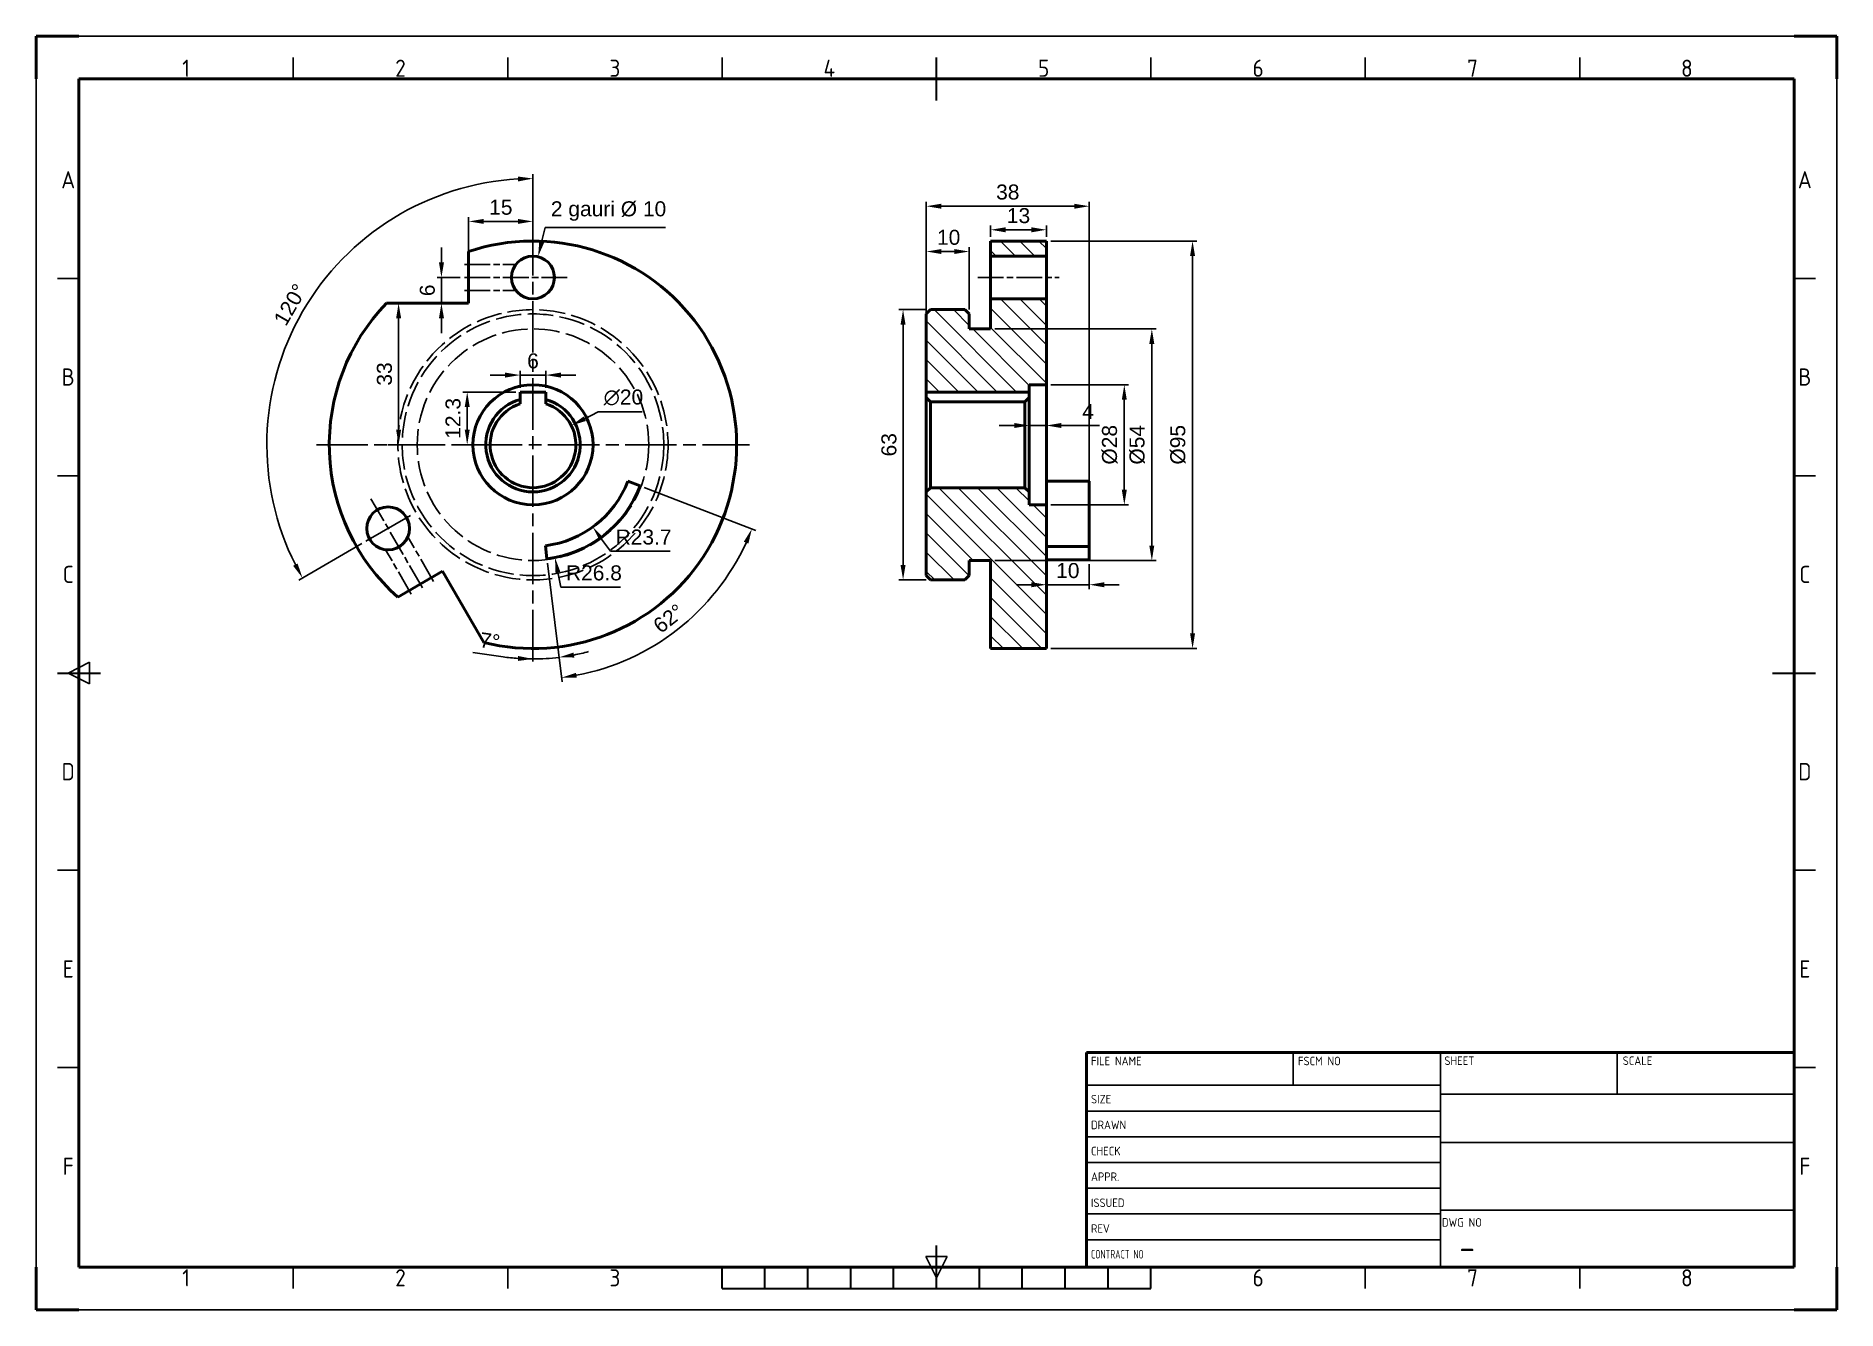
# Model space of a CAD drawing. Header units: millimetres. Extents: x 0 to 2775, y 0 to 1821.
# Drawn here: x 2354.7 to 2774.7, y 0 to 297 of the extents above; entities outside this region: 5.
import ezdxf
from ezdxf.enums import TextEntityAlignment as Align

# ---------------------------------------------------------------- set-up
doc = ezdxf.new("R2010")
doc.units = ezdxf.units.MM
for name, pattern in [('AM_ISO02W050', [7.5, 6, -1.5]), ('AM_ISO08W050', [18, 12, -1.5, 3, -1.5]), ('AM_ISO08W050x2', [9, 6, -0.75, 1.5, -0.75])]:
    doc.linetypes.add(name, pattern=pattern)
for name, color, linetype, lineweight in [('AM_0', 7, 'Continuous', 50), ('AM_3', 6, 'AM_ISO02W050', 25), ('AM_5', 3, 'Continuous', 25), ('AM_7', 4, 'AM_ISO08W050', 25), ('AM_8', 1, 'Continuous', 25), ('AM_BOR', 7, 'Continuous', 50)]:
    doc.layers.add(name, color=color, linetype=linetype, lineweight=lineweight)
doc.styles.add('ACISOTS', font='isocp.shx')
doc.styles.get("Standard").update_dxf_attribs({"font": 'arial.ttf'})
doc.dimstyles.new('AM_ISO$0', dxfattribs={"dimtxt": 3.5, "dimasz": 3.5, "dimexe": 1, "dimexo": 1, "dimgap": 1.5, "dimtad": 1, "dimdsep": 46, "dimtxsty": 'Standard', "dimcen": 0, "dimclrd": 256, "dimclre": 256, "dimclrt": 2, "dimadec": 0, "dimazin": 2, "dimtp": 0.1, "dimtm": 0.1, "dimtfac": 0.71, "dimtdec": 3, "dimtmove": 0, "dimatfit": 3, "dimfxl": 1, "dimlwd": -1, "dimlwe": -1, "dimarcsym": 1})
doc.dimstyles.new('AM_ISO$2', dxfattribs={"dimtxt": 3.5, "dimasz": 3.5, "dimexe": 1, "dimexo": 1, "dimgap": 1.5, "dimtad": 1, "dimdsep": 46, "dimtxsty": 'Standard', "dimcen": 0, "dimclrd": 256, "dimclre": 256, "dimclrt": 2, "dimadec": 0, "dimazin": 2, "dimtp": 0.1, "dimtm": 0.1, "dimtfac": 0.71, "dimtdec": 3, "dimtmove": 0, "dimatfit": 3, "dimfxl": 1, "dimlwd": -1, "dimlwe": -1, "dimarcsym": 1})
doc.dimstyles.new('AM_ISO$3', dxfattribs={"dimtxt": 3.5, "dimasz": 3.5, "dimexe": 1, "dimexo": 1, "dimgap": 1.5, "dimtad": 1, "dimtoh": 1, "dimdsep": 46, "dimtxsty": 'Standard', "dimcen": 0, "dimclrd": 256, "dimclre": 256, "dimclrt": 2, "dimadec": 0, "dimazin": 2, "dimtp": 0.1, "dimtm": 0.1, "dimtfac": 0.71, "dimtdec": 3, "dimtofl": 0, "dimtmove": 0, "dimatfit": 0, "dimfxl": 1, "dimlwd": -1, "dimlwe": -1, "dimarcsym": 1})
doc.dimstyles.new('AM_ISO$4', dxfattribs={"dimtxt": 3.5, "dimasz": 3.5, "dimexe": 1, "dimexo": 1, "dimgap": 1.5, "dimtad": 1, "dimtoh": 1, "dimdsep": 46, "dimtxsty": 'Standard', "dimcen": 0, "dimclrd": 256, "dimclre": 256, "dimclrt": 2, "dimadec": 0, "dimazin": 2, "dimtp": 0.1, "dimtm": 0.1, "dimtfac": 0.71, "dimtdec": 3, "dimtofl": 0, "dimtmove": 0, "dimatfit": 0, "dimfxl": 1, "dimlwd": -1, "dimlwe": -1, "dimarcsym": 1})

# ---------------------------------------------------------------- blocks, each defined once
blk = doc.blocks.new('ISO_A3')
for p, q in [((410, 287), (10, 287)), ((10, 287), (10, 10)), ((410, 10), (410, 287)), ((10, 10), (410, 10))]:
    blk.add_line(p, q)
at = {"layer": 'AM_BOR'}
for p, q in [((10, 297), (0, 297)), ((0, 297), (0, 287)), ((420, 297), (410, 297)), ((420, 287), (420, 297)), ((0, 0), (0, 10)), ((420, 0), (420, 10)), ((0, 0), (10, 0)), ((420, 0), (410, 0))]:
    blk.add_line(p, q, dxfattribs=at)
at = {"layer": 'AM_BOR', "color": 1, "lineweight": 25}
for p, q in [((0, 297), (420, 297)), ((0, 0), (0, 297)), ((420, 297), (420, 0)), ((60, 287), (60, 292)), ((110, 287), (110, 292)), ((160, 287), (160, 292)), ((260, 287), (260, 292)), ((310, 287), (310, 292)), ((360, 287), (360, 292)), ((10, 240.5), (5, 240.5)), ((415, 240.5), (410, 240.5)), ((10, 194.5), (5, 194.5)), ((415, 194.5), (410, 194.5)), ((7.5, 148.5), (12.5, 151)), ((12.5, 146), (7.5, 148.5)), ((12.5, 151), (12.5, 146)), ((10, 102.5), (5, 102.5)), ((415, 102.5), (410, 102.5)), ((10, 56.5), (5, 56.5)), ((415, 56.5), (410, 56.5)), ((60, 5), (60, 10)), ((110, 5), (110, 10)), ((210, 7.5), (207.5, 12.5)), ((207.5, 12.5), (212.5, 12.5)), ((212.5, 12.5), (210, 7.5)), ((310, 5), (310, 10)), ((360, 5), (360, 10)), ((420, 0), (0, 0))]:
    blk.add_line(p, q, dxfattribs=at)
at = {"layer": 'AM_BOR', "color": 2, "lineweight": 35}
for p, q in [((210, 282), (210, 292)), ((5, 148.5), (15, 148.5)), ((405, 148.5), (415, 148.5)), ((210, 5), (210, 15)), ((160, 5), (160, 10)), ((170, 5), (170, 10)), ((180, 5), (180, 10)), ((190, 5), (190, 10)), ((200, 5), (200, 10)), ((220, 5), (220, 10)), ((230, 5), (230, 10)), ((240, 5), (240, 10)), ((250, 5), (250, 10)), ((260, 5), (260, 10)), ((160, 5), (260, 5))]:
    blk.add_line(p, q, dxfattribs=at)
at = {"layer": 'AM_BOR', "color": 1, "lineweight": 25, "style": 'ACISOTS'}
for s, p in [('1', (35, 289.5)), ('2', (85, 289.5)), ('3', (135, 289.5)), ('4', (185, 289.5)), ('5', (235, 289.5)), ('6', (285, 289.5)), ('7', (335, 289.5)), ('8', (385, 289.5)), ('A', (7.5, 263.5)), ('A', (412.5, 263.5)), ('B', (7.5, 217.5)), ('B', (412.5, 217.5)), ('C', (7.5, 171.5)), ('C', (412.5, 171.5)), ('D', (7.5, 125.5)), ('D', (412.5, 125.5)), ('E', (7.5, 79.5)), ('E', (412.5, 79.5)), ('F', (7.5, 33.5)), ('F', (412.5, 33.5)), ('1', (35, 7.5)), ('2', (85, 7.5)), ('3', (135, 7.5)), ('6', (285, 7.5)), ('7', (335, 7.5)), ('8', (385, 7.5))]:
    blk.add_text(s, height=4, dxfattribs=at).set_placement(p, align=Align.MIDDLE)
blk = doc.blocks.new('ISO_TITLEA')
for p, q in [((0, 50), (-165, 50)), ((-165, 0), (-165, 50)), ((0, 0), (0, 50)), ((0, 0), (-165, 0))]:
    blk.add_line(p, q)
at = {"layer": 'AM_BOR', "color": 1, "lineweight": 25}
for p, q in [((-116.86, 50), (-116.86, 42.38)), ((-82.5, 0), (-82.5, 50)), ((-41.25, 40.35), (-41.25, 50)), ((-165, 42.38), (-82.5, 42.38)), ((0, 40.35), (-82.5, 40.35)), ((-165, 36.38), (-82.5, 36.38)), ((-165, 30.38), (-82.5, 30.38)), ((-82.5, 29.01), (0, 29.01)), ((-165, 24.38), (-82.5, 24.38)), ((-165, 18.38), (-82.5, 18.38)), ((-82.5, 13.29), (0, 13.29)), ((-165, 12.38), (-82.5, 12.38)), ((-165, 6.38), (-82.5, 6.38))]:
    blk.add_line(p, q, dxfattribs=at)
at = {"layer": 'AM_BOR', "color": 1, "lineweight": 25, "style": 'ACISOTS'}
for s, p in [('FILE NAME', (-163.97, 47.04)), ('FSCM NO', (-115.7, 47.04)), ('SHEET', (-81.55, 47.11)), ('SCALE', (-39.97, 47.11)), ('SIZE', (-163.97, 38.14)), ('DRAWN', (-163.97, 32.14)), ('CHECK', (-163.97, 26.05)), ('APPR.', (-163.97, 20.08)), ('ISSUED', (-163.97, 13.99)), ('REV', (-163.97, 7.99)), ('DWG NO', (-82.12, 9.41))]:
    blk.add_text(s, height=2, dxfattribs=at).set_placement(p)
at = {"layer": 'AM_BOR', "color": 1, "lineweight": 25, "style": 'ACISOTS', "width": 0.683519}
blk.add_text('CONTRACT NO', height=2, dxfattribs=at).set_placement((-163.97, 1.99))
at = {"layer": 'AM_BOR', "color": 140, "lineweight": 30, "style": 'ACISOTS'}
for tag, p, height in [('GEN-TITLE-DWG{13.6}', (-161.69, 43.04), 3), ('GEN-TITLE-FSCM{8.6}', (-113.32, 43.04), 3), ('GEN-TITLE-SHEET{11.8}', (-79.67, 43.11), 3), ('GEN-TITLE-SCA{12.7}', (-38.05, 43.13), 3), ('GEN-TITLE-SIZ{22.6}', (-152.3, 38.23), 3), ('GEN-TITLE-DAT{7.1}', (-152.3, 32.23), 3), ('GEN-TITLE-NAME{14.9}', (-129.04, 32.23), 3), ('GEN-TITLE-DACT{21}', (-78.21, 33.14), 3.5), ('GEN-TITLE-CHKD{7.1}', (-152.3, 26.14), 3), ('GEN-TITLE-CHKM{14.9}', (-129.04, 26.14), 3), ('GEN-TITLE-DES1{12.3}', (-78.24, 20.94), 6), ('GEN-TITLE-APPD{7.1}', (-152.3, 20.17), 3), ('GEN-TITLE-APPM{14.9}', (-129.04, 20.17), 3), ('GEN-TITLE-ISSD{7.1}', (-152.3, 14.08), 3), ('GEN-TITLE-ISSM{14.9}', (-129.04, 14.08), 3), ('GEN-TITLE-DES2{24.5}', (-78.21, 15.44), 3), ('GEN-TITLE-REV{22.6}', (-152.3, 8.08), 3), ('GEN-TITLE-CTRN{19.4}', (-152.3, 2.08), 3.5)]:
    blk.add_attdef(tag, p, '', height=height, dxfattribs=at)
at = {"layer": 'AM_BOR', "style": 'ACISOTS'}
blk.add_attdef('GEN-TITLE-NR{12.3}', (-78.08, 1.63), '', height=6, dxfattribs=at)
blk = doc.blocks.new('*D19')
at = {"layer": 'AM_5', "linetype": 'ByBlock', "transparency": 16777216}
for p, q in [((2591.3, 249.21), (2625.39, 249.21)), ((2624.39, 245.71), (2624.39, 157.71)), ((2591.3, 154.21), (2625.39, 154.21))]:
    blk.add_line(p, q, dxfattribs=at)
at = {"layer": 'AM_5', "transparency": 16777216}
for points in [[(2623.81, 245.71), (2624.97, 245.71), (2624.39, 249.21)], [(2623.81, 157.71), (2624.97, 157.71), (2624.39, 154.21)]]:
    blk.add_solid(points, dxfattribs=at)
at = {"layer": 'Defpoints', "color": 0, "transparency": 16777216}
for p in [(2590.3, 249.21), (2590.3, 154.21), (2624.39, 154.21)]:
    blk.add_point(p, dxfattribs=at)
at = {"layer": 'AM_5', "color": 2, "transparency": 16777216, "insert": (2621, 201.71), "char_height": 3.5, "attachment_point": 5, "rotation": 90}
blk.add_mtext('%%C95', dxfattribs=at)
blk = doc.blocks.new('*D20')
at = {"layer": 'AM_5', "linetype": 'ByBlock', "transparency": 16777216}
for p, q in [((2578.3, 228.71), (2615.89, 228.71)), ((2614.89, 225.21), (2614.89, 178.21)), ((2578.3, 174.71), (2615.89, 174.71))]:
    blk.add_line(p, q, dxfattribs=at)
at = {"layer": 'AM_5', "transparency": 16777216}
for points in [[(2614.3, 225.21), (2615.47, 225.21), (2614.89, 228.71)], [(2614.3, 178.21), (2615.47, 178.21), (2614.89, 174.71)]]:
    blk.add_solid(points, dxfattribs=at)
at = {"layer": 'Defpoints', "color": 0, "transparency": 16777216}
for p in [(2577.3, 228.71), (2577.3, 174.71), (2614.89, 174.71)]:
    blk.add_point(p, dxfattribs=at)
at = {"layer": 'AM_5', "color": 2, "transparency": 16777216, "insert": (2611.5, 201.71), "char_height": 3.5, "attachment_point": 5, "rotation": 90}
blk.add_mtext('%%C54', dxfattribs=at)
blk = doc.blocks.new('*D21')
at = {"layer": 'AM_5', "linetype": 'ByBlock', "transparency": 16777216}
for p, q in [((2591.3, 215.71), (2609.47, 215.71)), ((2608.47, 212.21), (2608.47, 191.21)), ((2591.3, 187.71), (2609.47, 187.71))]:
    blk.add_line(p, q, dxfattribs=at)
at = {"layer": 'AM_5', "transparency": 16777216}
for points in [[(2607.89, 212.21), (2609.05, 212.21), (2608.47, 215.71)], [(2607.89, 191.21), (2609.05, 191.21), (2608.47, 187.71)]]:
    blk.add_solid(points, dxfattribs=at)
at = {"layer": 'Defpoints', "color": 0, "transparency": 16777216}
for p in [(2590.3, 215.71), (2590.3, 187.71), (2608.47, 187.71)]:
    blk.add_point(p, dxfattribs=at)
at = {"layer": 'AM_5', "color": 2, "transparency": 16777216, "insert": (2605.08, 201.71), "char_height": 3.5, "attachment_point": 5, "rotation": 90}
blk.add_mtext('%%C28', dxfattribs=at)
blk = doc.blocks.new('*D22')
at = {"layer": 'AM_5', "linetype": 'ByBlock', "transparency": 16777216}
for p, q in [((2590.3, 173.91), (2590.3, 168.08)), ((2600.3, 173.91), (2600.3, 168.08)), ((2586.8, 169.08), (2583.3, 169.08)), ((2590.3, 169.08), (2600.3, 169.08)), ((2603.8, 169.08), (2607.3, 169.08))]:
    blk.add_line(p, q, dxfattribs=at)
at = {"layer": 'AM_5', "transparency": 16777216}
for points in [[(2586.8, 169.66), (2586.8, 168.49), (2590.3, 169.08)], [(2603.8, 169.66), (2603.8, 168.49), (2600.3, 169.08)]]:
    blk.add_solid(points, dxfattribs=at)
at = {"layer": 'Defpoints', "color": 0, "transparency": 16777216}
for p in [(2590.3, 174.91), (2600.3, 174.91), (2600.3, 169.08)]:
    blk.add_point(p, dxfattribs=at)
at = {"layer": 'AM_5', "color": 2, "transparency": 16777216, "insert": (2595.3, 172.36), "char_height": 3.5, "attachment_point": 5}
blk.add_mtext('10', dxfattribs=at)
blk = doc.blocks.new('*D23')
at = {"layer": 'AM_5', "linetype": 'ByBlock', "transparency": 16777216}
for p, q in [((2562.3, 187.46), (2562.3, 258.32)), ((2565.8, 257.32), (2596.8, 257.32)), ((2600.3, 187.46), (2600.3, 258.32))]:
    blk.add_line(p, q, dxfattribs=at)
at = {"layer": 'AM_5', "transparency": 16777216}
for points in [[(2565.8, 257.9), (2565.8, 256.74), (2562.3, 257.32)], [(2596.8, 257.9), (2596.8, 256.74), (2600.3, 257.32)]]:
    blk.add_solid(points, dxfattribs=at)
at = {"layer": 'Defpoints', "color": 0, "transparency": 16777216}
for p in [(2600.3, 257.32), (2562.3, 186.46), (2600.3, 186.46)]:
    blk.add_point(p, dxfattribs=at)
at = {"layer": 'AM_5', "color": 2, "transparency": 16777216, "insert": (2581.3, 260.61), "char_height": 3.5, "attachment_point": 5}
blk.add_mtext('38', dxfattribs=at)
blk = doc.blocks.new('*D24')
at = {"layer": 'AM_5', "linetype": 'ByBlock', "transparency": 16777216}
for p, q in [((2577.3, 250.21), (2577.3, 252.83)), ((2590.3, 250.21), (2590.3, 252.83)), ((2580.8, 251.83), (2586.8, 251.83))]:
    blk.add_line(p, q, dxfattribs=at)
at = {"layer": 'AM_5', "transparency": 16777216}
for points in [[(2580.8, 252.41), (2580.8, 251.24), (2577.3, 251.83)], [(2586.8, 252.41), (2586.8, 251.24), (2590.3, 251.83)]]:
    blk.add_solid(points, dxfattribs=at)
at = {"layer": 'Defpoints', "color": 0, "transparency": 16777216}
for p in [(2577.3, 249.21), (2590.3, 251.83), (2590.3, 249.21)]:
    blk.add_point(p, dxfattribs=at)
at = {"layer": 'AM_5', "color": 2, "transparency": 16777216, "insert": (2583.8, 255.11), "char_height": 3.5, "attachment_point": 5}
blk.add_mtext('13', dxfattribs=at)
blk = doc.blocks.new('*D25')
at = {"layer": 'AM_5', "linetype": 'ByBlock', "transparency": 16777216}
for p, q in [((2562.3, 233.21), (2562.3, 247.76)), ((2568.8, 246.76), (2565.8, 246.76)), ((2572.3, 233.21), (2572.3, 247.76))]:
    blk.add_line(p, q, dxfattribs=at)
at = {"layer": 'AM_5', "transparency": 16777216}
for points in [[(2565.8, 247.34), (2565.8, 246.18), (2562.3, 246.76)], [(2568.8, 247.34), (2568.8, 246.18), (2572.3, 246.76)]]:
    blk.add_solid(points, dxfattribs=at)
at = {"layer": 'Defpoints', "color": 0, "transparency": 16777216}
for p in [(2562.3, 246.76), (2562.3, 232.21), (2572.3, 232.21)]:
    blk.add_point(p, dxfattribs=at)
at = {"layer": 'AM_5', "color": 2, "transparency": 16777216, "insert": (2567.51, 250.05), "char_height": 3.5, "attachment_point": 5}
blk.add_mtext('10', dxfattribs=at)
blk = doc.blocks.new('*D26')
at = {"layer": 'AM_5', "linetype": 'ByBlock', "transparency": 16777216}
for p, q in [((2582.8, 206.2), (2579.3, 206.2)), ((2586.3, 205.27), (2586.3, 207.2)), ((2586.3, 206.2), (2590.3, 206.2)), ((2590.3, 205.27), (2590.3, 207.2)), ((2593.8, 206.2), (2602.72, 206.2))]:
    blk.add_line(p, q, dxfattribs=at)
at = {"layer": 'AM_5', "transparency": 16777216}
for points in [[(2582.8, 206.79), (2582.8, 205.62), (2586.3, 206.2)], [(2593.8, 206.79), (2593.8, 205.62), (2590.3, 206.2)]]:
    blk.add_solid(points, dxfattribs=at)
at = {"layer": 'Defpoints', "color": 0, "transparency": 16777216}
for p in [(2590.3, 206.2), (2586.3, 204.27), (2590.3, 204.27)]:
    blk.add_point(p, dxfattribs=at)
at = {"layer": 'AM_5', "color": 2, "transparency": 16777216, "insert": (2600.01, 209.45), "char_height": 3.5, "attachment_point": 5}
blk.add_mtext('4', dxfattribs=at)
blk = doc.blocks.new('*D27')
at = {"layer": 'AM_5', "linetype": 'ByBlock', "transparency": 16777216}
for p, q in [((2562.3, 233.21), (2555.88, 233.21)), ((2556.88, 229.71), (2556.88, 173.71)), ((2562.3, 170.21), (2555.88, 170.21))]:
    blk.add_line(p, q, dxfattribs=at)
at = {"layer": 'AM_5', "transparency": 16777216}
for points in [[(2556.29, 229.71), (2557.46, 229.71), (2556.88, 233.21)], [(2556.29, 173.71), (2557.46, 173.71), (2556.88, 170.21)]]:
    blk.add_solid(points, dxfattribs=at)
at = {"layer": 'Defpoints', "color": 0, "transparency": 16777216}
for p in [(2563.3, 233.21), (2556.88, 170.21), (2563.3, 170.21)]:
    blk.add_point(p, dxfattribs=at)
at = {"layer": 'AM_5', "color": 2, "transparency": 16777216, "insert": (2553.59, 201.71), "char_height": 3.5, "attachment_point": 5, "rotation": 90}
blk.add_mtext('63', dxfattribs=at)
blk = doc.blocks.new('*D29')
at = {"layer": 'AM_5', "linetype": 'ByBlock', "transparency": 16777216}
for p, q in [((2482.63, 207.77), (2485.75, 209.35)), ((2485.75, 209.35), (2496.06, 209.35))]:
    blk.add_line(p, q, dxfattribs=at)
at = {"layer": 'AM_5', "transparency": 16777216}
blk.add_solid([(2482.37, 208.3), (2482.89, 207.25), (2479.5, 206.2)], dxfattribs=at)
at = {"layer": 'Defpoints', "color": 0, "transparency": 16777216}
for p in [(2479.5, 206.2), (2461.64, 197.21)]:
    blk.add_point(p, dxfattribs=at)
at = {"layer": 'AM_5', "color": 2, "transparency": 16777216, "insert": (2491.66, 212.73), "char_height": 3.5, "attachment_point": 5}
blk.add_mtext('∅20', dxfattribs=at)
blk = doc.blocks.new('*D30')
at = {"layer": 'AM_5', "linetype": 'ByBlock', "transparency": 16777216}
for p, q in [((2472.59, 248.96), (2473.43, 252.36)), ((2473.43, 252.36), (2501.46, 252.36))]:
    blk.add_line(p, q, dxfattribs=at)
at = {"layer": 'AM_5', "transparency": 16777216}
blk.add_solid([(2472.03, 249.1), (2473.16, 248.82), (2471.76, 245.56)], dxfattribs=at)
at = {"layer": 'Defpoints', "color": 0, "transparency": 16777216}
for p in [(2471.76, 245.56), (2469.38, 235.85)]:
    blk.add_point(p, dxfattribs=at)
at = {"layer": 'AM_5', "color": 2, "transparency": 16777216, "insert": (2488.19, 256.19), "char_height": 3.5, "attachment_point": 5}
blk.add_mtext('2 gauri %%C 10', dxfattribs=at)
blk = doc.blocks.new('*D31')
at = {"layer": 'AM_5', "linetype": 'ByBlock', "transparency": 16777216}
for p, q in [((2467.57, 215.01), (2467.57, 218.95)), ((2473.57, 215.01), (2473.57, 218.95)), ((2464.07, 217.95), (2460.57, 217.95)), ((2467.57, 217.95), (2473.57, 217.95)), ((2477.07, 217.95), (2480.57, 217.95))]:
    blk.add_line(p, q, dxfattribs=at)
at = {"layer": 'AM_5', "transparency": 16777216}
for points in [[(2464.07, 218.54), (2464.07, 217.37), (2467.57, 217.95)], [(2477.07, 218.54), (2477.07, 217.37), (2473.57, 217.95)]]:
    blk.add_solid(points, dxfattribs=at)
at = {"layer": 'Defpoints', "color": 0, "transparency": 16777216}
for p in [(2473.57, 217.95), (2467.57, 214.01), (2473.57, 214.01)]:
    blk.add_point(p, dxfattribs=at)
at = {"layer": 'AM_5', "color": 2, "transparency": 16777216, "insert": (2470.57, 221.24), "char_height": 3.5, "attachment_point": 5}
blk.add_mtext('6', dxfattribs=at)
blk = doc.blocks.new('*D32')
at = {"layer": 'AM_5', "linetype": 'ByBlock', "transparency": 16777216}
for p, q in [((2486.58, 179.72), (2488.64, 176.89)), ((2488.64, 176.89), (2502.58, 176.89))]:
    blk.add_line(p, q, dxfattribs=at)
at = {"layer": 'AM_5', "transparency": 16777216}
blk.add_solid([(2487.05, 180.06), (2486.11, 179.37), (2484.52, 182.55)], dxfattribs=at)
at = {"layer": 'Defpoints', "color": 0, "transparency": 16777216}
for p in [(2470.57, 201.71), (2484.52, 182.55)]:
    blk.add_point(p, dxfattribs=at)
at = {"layer": 'AM_5', "color": 2, "transparency": 16777216, "insert": (2496.36, 180.18), "char_height": 3.5, "attachment_point": 5}
blk.add_mtext('R23.7', dxfattribs=at)
blk = doc.blocks.new('*D33')
at = {"layer": 'AM_5', "linetype": 'ByBlock', "transparency": 16777216}
for p, q in [((2476.38, 171.97), (2477.05, 168.53)), ((2477.05, 168.53), (2491, 168.53))]:
    blk.add_line(p, q, dxfattribs=at)
at = {"layer": 'AM_5', "transparency": 16777216}
blk.add_solid([(2476.95, 172.08), (2475.81, 171.86), (2475.71, 175.4)], dxfattribs=at)
at = {"layer": 'Defpoints', "color": 0, "transparency": 16777216}
for p in [(2470.57, 201.71), (2475.71, 175.4)]:
    blk.add_point(p, dxfattribs=at)
at = {"layer": 'AM_5', "color": 2, "transparency": 16777216, "insert": (2484.78, 171.82), "char_height": 3.5, "attachment_point": 5}
blk.add_mtext('R26.8', dxfattribs=at)
blk = doc.blocks.new('*D34')
at = {"layer": 'AM_5', "linetype": 'ByBlock', "transparency": 16777216}
for p, q in [((2496.52, 191.74), (2522.56, 181.75)), ((2473.96, 174.11), (2477.36, 146.43))]:
    blk.add_line(p, q, dxfattribs=at)
blk.add_arc((2470.57, 201.71), 54.69, 280.6675, 335.3325, dxfattribs=at)
at = {"layer": 'AM_5', "transparency": 16777216}
for points in [[(2519.73, 179.11), (2520.8, 178.66), (2521.62, 182.11)], [(2480.78, 147.39), (2480.6, 148.54), (2477.23, 147.43)]]:
    blk.add_solid(points, dxfattribs=at)
at = {"layer": 'Defpoints', "color": 0, "transparency": 16777216}
for p in [(2470.57, 201.71), (2495.59, 192.1), (2473.84, 175.11), (2495.96, 153.27)]:
    blk.add_point(p, dxfattribs=at)
at = {"layer": 'AM_5', "color": 2, "transparency": 16777216, "insert": (2502.21, 161.2), "char_height": 3.5, "attachment_point": 5, "rotation": 38}
blk.add_mtext('62°', dxfattribs=at)
blk = doc.blocks.new('*D35')
at = {"layer": 'AM_5', "linetype": 'ByBlock', "transparency": 16777216}
for p, q in [((2466.57, 214.01), (2454.23, 214.01)), ((2455.23, 205.21), (2455.23, 210.51)), ((2457.1, 201.71), (2454.23, 201.71))]:
    blk.add_line(p, q, dxfattribs=at)
at = {"layer": 'AM_5', "transparency": 16777216}
for points in [[(2454.65, 210.51), (2455.82, 210.51), (2455.23, 214.01)], [(2454.65, 205.21), (2455.82, 205.21), (2455.23, 201.71)]]:
    blk.add_solid(points, dxfattribs=at)
at = {"layer": 'Defpoints', "color": 0, "transparency": 16777216}
for p in [(2455.23, 214.01), (2467.57, 214.01), (2458.1, 201.71)]:
    blk.add_point(p, dxfattribs=at)
at = {"layer": 'AM_5', "color": 2, "transparency": 16777216, "insert": (2451.94, 207.86), "char_height": 3.5, "attachment_point": 5, "rotation": 90}
blk.add_mtext('12.3', dxfattribs=at)
blk = doc.blocks.new('*D36')
at = {"layer": 'AM_5', "linetype": 'ByBlock', "transparency": 16777216}
for p, q in [((2437.4, 234.71), (2440.23, 234.71)), ((2439.23, 205.21), (2439.23, 231.21)), ((2436.81, 201.71), (2440.23, 201.71))]:
    blk.add_line(p, q, dxfattribs=at)
at = {"layer": 'AM_5', "transparency": 16777216}
for points in [[(2438.65, 231.21), (2439.82, 231.21), (2439.23, 234.71)], [(2438.65, 205.21), (2439.82, 205.21), (2439.23, 201.71)]]:
    blk.add_solid(points, dxfattribs=at)
at = {"layer": 'Defpoints', "color": 0, "transparency": 16777216}
for p in [(2436.4, 234.71), (2439.23, 234.71), (2435.81, 201.71)]:
    blk.add_point(p, dxfattribs=at)
at = {"layer": 'AM_5', "color": 2, "transparency": 16777216, "insert": (2435.94, 218.21), "char_height": 3.5, "attachment_point": 5, "rotation": 90}
blk.add_mtext('33', dxfattribs=at)
blk = doc.blocks.new('*D38')
at = {"layer": 'AM_5', "linetype": 'ByBlock', "transparency": 16777216}
for p, q in [((2449.22, 244.21), (2449.22, 247.71)), ((2453.57, 240.71), (2448.22, 240.71)), ((2449.22, 234.71), (2449.22, 240.71)), ((2451.5, 234.71), (2448.22, 234.71)), ((2449.22, 231.21), (2449.22, 227.71))]:
    blk.add_line(p, q, dxfattribs=at)
at = {"layer": 'AM_5', "transparency": 16777216}
for points in [[(2448.64, 244.21), (2449.81, 244.21), (2449.22, 240.71)], [(2448.64, 231.21), (2449.81, 231.21), (2449.22, 234.71)]]:
    blk.add_solid(points, dxfattribs=at)
at = {"layer": 'Defpoints', "color": 0, "transparency": 16777216}
for p in [(2449.22, 240.71), (2454.57, 240.71), (2452.5, 234.71)]:
    blk.add_point(p, dxfattribs=at)
at = {"layer": 'AM_5', "color": 2, "transparency": 16777216, "insert": (2445.94, 237.71), "char_height": 3.5, "attachment_point": 5, "rotation": 90}
blk.add_mtext('6', dxfattribs=at)
blk = doc.blocks.new('*D39')
at = {"layer": 'AM_5', "linetype": 'ByBlock', "transparency": 16777216}
for p, q in [((2455.57, 246.37), (2455.57, 254.78)), ((2459.07, 253.78), (2467.07, 253.78)), ((2470.57, 246.71), (2470.57, 254.78))]:
    blk.add_line(p, q, dxfattribs=at)
at = {"layer": 'AM_5', "transparency": 16777216}
for points in [[(2459.07, 254.36), (2459.07, 253.2), (2455.57, 253.78)], [(2467.07, 254.36), (2467.07, 253.2), (2470.57, 253.78)]]:
    blk.add_solid(points, dxfattribs=at)
at = {"layer": 'Defpoints', "color": 0, "transparency": 16777216}
for p in [(2470.57, 253.78), (2455.57, 245.37), (2470.57, 245.71)]:
    blk.add_point(p, dxfattribs=at)
at = {"layer": 'AM_5', "color": 2, "transparency": 16777216, "insert": (2463.07, 257.07), "char_height": 3.5, "attachment_point": 5}
blk.add_mtext('15', dxfattribs=at)
blk = doc.blocks.new('*D40')
at = {"layer": 'AM_5', "linetype": 'ByBlock', "transparency": 16777216}
for p, q in [((2470.57, 253.21), (2470.57, 264.77)), ((2430.67, 178.67), (2415.96, 170.17))]:
    blk.add_line(p, q, dxfattribs=at)
blk.add_arc((2470.57, 201.71), 62.06, 93.2316, 206.7684, dxfattribs=at)
at = {"layer": 'AM_5', "transparency": 16777216}
for points in [[(2467.05, 264.25), (2467.09, 263.09), (2470.57, 263.77)], [(2415.67, 174.03), (2414.64, 173.48), (2416.82, 170.67)]]:
    blk.add_solid(points, dxfattribs=at)
at = {"layer": 'Defpoints', "color": 0, "transparency": 16777216}
for p in [(2470.57, 252.21), (2430.68, 249.25), (2441.99, 185.21), (2431.54, 179.17), (2470.57, 151.21)]:
    blk.add_point(p, dxfattribs=at)
at = {"layer": 'AM_5', "color": 2, "transparency": 16777216, "insert": (2413.97, 234.38), "char_height": 3.5, "attachment_point": 5, "rotation": 60}
blk.add_mtext('120°', dxfattribs=at)
blk = doc.blocks.new('*D43')
at = {"layer": 'AM_5', "linetype": 'ByBlock', "transparency": 16777216}
blk.add_line((2463.59, 152.26), (2456.54, 153.25), dxfattribs=at)
for start, end in [(261.9623, 270), (261.9672, 265.9836), (270, 277), (281.0164, 285.0328)]:
    blk.add_arc((2470.57, 201.71), 49.94, start, end, dxfattribs=at)
at = {"layer": 'AM_5', "transparency": 16777216}
for points in [[(2467.09, 152.47), (2467.05, 151.31), (2470.57, 151.77)], [(2480.2, 152.11), (2480.02, 153.26), (2476.66, 152.14)]]:
    blk.add_solid(points, dxfattribs=at)
at = {"layer": 'Defpoints', "color": 0, "transparency": 16777216}
for p in [(2470.57, 252.21), (2464.41, 251.83), (2470.57, 151.21), (2474.63, 151.93), (2476.72, 151.58)]:
    blk.add_point(p, dxfattribs=at)
at = {"layer": 'AM_5', "color": 2, "transparency": 16777216, "insert": (2460.52, 155.97), "char_height": 3.5, "attachment_point": 5, "rotation": 351.9623}
blk.add_mtext('7°', dxfattribs=at)
blk = doc.blocks.new('*U4')
at = {"layer": 'AM_0'}
blk.add_circle((0, 0), 7.17, dxfattribs=at)
blk = doc.blocks.new('*U5')
at = {"layer": 'AM_0', "color": 0, "linetype": 'ByBlock', "lineweight": -2, "transparency": 16777216}
for p, rotation in [((2461.92, 1811.68), 120), ((2531.49, 1811.68), 59.99999999999999), ((2472.67, 1793.06), 120), ((2520.75, 1793.06), 59.99999999999999), ((2483.42, 1774.44), 120), ((2510, 1774.44), 59.99999999999999), ((2427.13, 1751.43), 180), ((2448.63, 1751.43), 180), ((2470.13, 1751.43), 180), ((2483.42, 1728.41), 240), ((2510, 1728.41), 300.0000000000001), ((2472.67, 1709.79), 240), ((2520.75, 1709.79), 300.0000000000001), ((2461.92, 1691.17), 240), ((2531.49, 1691.17), 300.0000000000001)]:
    blk.add_blockref('*U4', p, dxfattribs=dict(at, rotation=rotation))
for p in [(2523.29, 1751.43), (2544.78, 1751.43), (2566.28, 1751.43)]:
    blk.add_blockref('*U4', p, dxfattribs=at)

msp = doc.modelspace()

# ---------------------------------------------------------------- hatches: boundary and pattern name
at = {"layer": 'AM_8'}
h = msp.add_hatch(dxfattribs=at)
h.set_pattern_fill('ANSI31', color=256, angle=90)
h.paths.add_polyline_path([(2590.296, 235.706), (2577.296, 235.706), (2577.296, 228.706), (2572.296, 228.706), (2572.296, 232.206), (2571.296, 233.206), (2563.296, 233.206), (2562.296, 232.206), (2562.296, 214.006), (2586.296, 214.006), (2586.296, 215.706), (2590.296, 215.706)])
h.paths.add_polyline_path([(2590.296, 249.206), (2577.296, 249.206), (2577.296, 245.706), (2590.296, 245.706)])
h.paths.add_polyline_path([(2590.296, 187.706), (2586.296, 187.706), (2586.296, 190.706), (2585.296, 191.706), (2563.301, 191.706), (2562.296, 190.706), (2562.296, 171.206), (2563.296, 170.206), (2571.296, 170.206), (2572.296, 171.206), (2572.296, 174.706), (2577.296, 174.706), (2577.296, 154.206), (2590.296, 154.206)])

# ---------------------------------------------------------------- linework, layer by layer
at = {"layer": 'AM_0'}
for p, q in [((2590.296, 249.206), (2577.296, 249.206)), ((2577.296, 249.206), (2577.296, 228.706)), ((2590.296, 201.706), (2590.296, 249.206)), ((2455.569, 234.706), (2455.569, 246.775)), ((2577.296, 245.706), (2590.296, 245.706)), ((2577.296, 235.706), (2590.296, 235.706)), ((2436.404, 234.706), (2455.569, 234.706)), ((2562.296, 232.206), (2563.296, 233.206)), ((2562.296, 232.206), (2562.296, 201.706)), ((2571.296, 233.206), (2563.296, 233.206)), ((2571.296, 233.206), (2572.296, 232.206)), ((2572.296, 228.706), (2572.296, 232.206)), ((2577.296, 228.706), (2572.296, 228.706)), ((2590.296, 215.706), (2586.296, 215.706)), ((2586.296, 215.706), (2586.296, 187.706)), ((2467.569, 211.245), (2467.569, 214.006)), ((2467.569, 214.006), (2473.569, 214.006)), ((2473.569, 211.245), (2473.569, 214.006)), ((2562.296, 214.006), (2586.296, 214.006)), ((2562.296, 212.706), (2563.301, 211.706)), ((2563.301, 211.706), (2585.296, 211.706)), ((2563.301, 211.706), (2563.301, 191.706)), ((2585.296, 211.706), (2586.296, 212.706)), ((2585.296, 211.706), (2585.296, 191.706)), ((2562.296, 171.206), (2562.296, 201.706)), ((2590.296, 201.706), (2590.296, 201.706)), ((2590.296, 201.706), (2590.296, 201.706)), ((2590.296, 201.706), (2590.296, 154.206)), ((2590.296, 201.706), (2590.296, 174.906)), ((2590.296, 201.706), (2590.296, 178.006)), ((2495.589, 192.102), (2492.695, 193.213)), ((2600.296, 193.213), (2590.296, 193.213)), ((2600.296, 174.906), (2600.296, 193.213)), ((2563.301, 191.706), (2562.296, 190.706)), ((2563.301, 191.706), (2585.296, 191.706)), ((2585.296, 191.706), (2586.296, 190.706)), ((2586.296, 187.706), (2590.296, 187.706)), ((2473.458, 178.182), (2473.835, 175.106)), ((2590.296, 178.006), (2600.296, 178.006)), ((2449.49, 172.215), (2439.038, 166.181)), ((2459.073, 155.618), (2449.49, 172.215)), ((2577.296, 174.706), (2572.296, 174.706)), ((2572.296, 174.706), (2572.296, 171.206)), ((2577.296, 154.206), (2577.296, 174.706)), ((2590.296, 174.906), (2600.296, 174.906)), ((2562.296, 171.206), (2563.296, 170.206)), ((2571.296, 170.206), (2563.296, 170.206)), ((2571.296, 170.206), (2572.296, 171.206)), ((2590.296, 154.206), (2577.296, 154.206))]:
    msp.add_line(p, q, dxfattribs=at)
for centre, radius in [((2496.708, 1751.425), 47.5), ((2470.569, 240.706), 5), ((2470.569, 201.706), 14), ((2436.794, 182.206), 5)]:
    msp.add_circle(centre, radius, dxfattribs=at)
for radius, start, end in [(47.5, 255.99375, 108.40848), (47.5, 135.99375, 228.40848), (11, 105.82662, 74.17338), (11, 105.82662, 74.17338), (10, 107.4576, 72.5424), (10, 107.4576, 72.5424), (23.7, 277, 339), (26.8, 277, 339)]:
    msp.add_arc((2470.569, 201.706), radius, start, end, dxfattribs=at)
at = {"layer": 'AM_3', "linetype": 'AM_ISO08W050x2'}
for p, q in [((2454.575, 243.706), (2466.569, 243.706)), ((2454.575, 237.706), (2466.569, 237.706)), ((2442.193, 166.854), (2436.196, 177.242)), ((2447.39, 169.854), (2441.392, 180.242))]:
    msp.add_line(p, q, dxfattribs=at)
at = {"layer": 'AM_3'}
for radius in [31.5, 30.5, 27]:
    msp.add_circle((2470.569, 201.706), radius, dxfattribs=at)
at = {"layer": 'AM_7'}
for p, q in [((2496.708, 1700.925), (2496.708, 1801.925)), ((2446.208, 1751.425), (2547.208, 1751.425)), ((2470.569, 151.206), (2470.569, 252.206)), ((2470.569, 151.206), (2470.569, 252.206)), ((2420.069, 201.706), (2521.069, 201.706)), ((2441.99, 185.206), (2431.538, 179.171))]:
    msp.add_line(p, q, dxfattribs=at)
at = {"layer": 'AM_7', "linetype": 'AM_ISO08W050x2'}
for p, q in [((2454.575, 240.706), (2478.569, 240.706)), ((2574.296, 240.706), (2593.296, 240.706)), ((2444.791, 168.354), (2432.794, 189.134))]:
    msp.add_line(p, q, dxfattribs=at)
at = {"layer": 'AM_8'}
msp.add_line((2590.296, 201.706), (2590.296, 174.906), dxfattribs=at)

# ---------------------------------------------------------------- block references
at = {"layer": 'AM_0'}
msp.add_blockref('*U5', (0, 0), dxfattribs=at)
at = {"layer": 'AM_0', "lineweight": 0}
msp.add_blockref('ISO_A3', (2354.674, 0), dxfattribs=at)
msp.add_blockref('ISO_TITLEA', (2764.674, 10), dxfattribs=at).add_auto_attribs({'GEN-TITLE-NR{12.3}': '-'})
at = {"layer": 'AM_0', "xscale": 0.001, "yscale": 0.001, "zscale": 0.001}
msp.add_blockref('ISO_A3', (0, 0), dxfattribs=at)

# ---------------------------------------------------------------- dimensions: what is measured, and where the dimension line sits
at = {"layer": 'AM_5'}
for base, line2, picture, middle in [((2430.676, 249.249), ((2441.99, 185.206), (2431.538, 179.171)), '*D40', (2413.975, 234.381)), ((2474.632, 151.932), ((2476.724, 151.582), (2464.415, 251.829)), '*D43', (2460.517, 155.973))]:
    dim = msp.add_angular_dim_2l(base=base, line1=((2470.569, 151.206), (2470.569, 252.206)), line2=line2, dimstyle='AM_ISO$2', override={"dimpost": ''}, dxfattribs=at)
    dim.commit()
    dim.dimension.update_dxf_attribs({"geometry": picture, "text_midpoint": middle})
dim = msp.add_diameter_dim_2p(p1=(2469.379, 235.85), p2=(2471.76, 245.562), text='2 gauri %%C 10', dimstyle='AM_ISO$3', override={"dimpost": ''}, dxfattribs=at)
dim.commit()
dim.dimension.update_dxf_attribs({"geometry": '*D30', "text_midpoint": (2488.192, 252.361), "dimtype": 163})
for base, p1, p2, picture, middle in [((2600.296, 257.32), (2562.296, 186.456), (2600.296, 186.456), '*D23', (2581.296, 260.608)), ((2590.296, 251.825), (2577.296, 249.206), (2590.296, 249.206), '*D24', (2583.796, 255.113))]:
    dim = msp.add_linear_dim(base=base, p1=p1, p2=p2, dimstyle='AM_ISO$0', dxfattribs=at)
    dim.commit()
    dim.dimension.update_dxf_attribs({"geometry": picture, "text_midpoint": middle})
for base, p1, p2, picture, middle in [((2470.569, 253.78), (2455.569, 245.369), (2470.569, 245.706), '*D39', (2463.069, 257.067)), ((2473.569, 217.952), (2467.569, 214.006), (2473.569, 214.006), '*D31', (2470.569, 221.239)), ((2590.296, 206.203), (2586.296, 204.267), (2590.296, 204.267), '*D26', (2600.007, 209.453))]:
    dim = msp.add_linear_dim(base=base, p1=p1, p2=p2, dimstyle='AM_ISO$0', override={"dimpost": ''}, dxfattribs=at)
    dim.commit()
    dim.dimension.update_dxf_attribs({"geometry": picture, "text_midpoint": middle})
dim = msp.add_linear_dim(base=(2562.296, 246.76), p1=(2572.296, 232.206), p2=(2562.296, 232.206), dimstyle='AM_ISO$0', dxfattribs=at)
dim.commit()
dim.dimension.update_dxf_attribs({"geometry": '*D25', "text_midpoint": (2567.513, 246.76), "dimtype": 160})
dim = msp.add_linear_dim(base=(2624.389, 154.206), p1=(2590.296, 249.206), p2=(2590.296, 154.206), angle=90, text='%%C95', dimstyle='AM_ISO$0', dxfattribs=at)
dim.commit()
dim.dimension.update_dxf_attribs({"geometry": '*D19', "text_midpoint": (2621.004, 201.706)})
for base, p1, p2, angle, override, picture, middle in [((2449.223, 240.706), (2452.497, 234.706), (2454.575, 240.706), 90, {"dimpost": ''}, '*D38', (2445.936, 237.706)), ((2556.878, 170.206), (2563.296, 233.206), (2563.296, 170.206), 90, {"dimpost": ''}, '*D27', (2553.59, 201.706)), ((2614.887, 174.706), (2577.296, 228.706), (2577.296, 174.706), 90, {"dimpost": '%%C<>'}, '*D20', (2611.502, 201.706)), ((2608.47, 187.706), (2590.296, 215.706), (2590.296, 187.706), 90, {"dimpost": '%%C<>'}, '*D21', (2605.085, 201.706)), ((2455.232, 214.006), (2458.104, 201.706), (2467.569, 214.006), 90, {"dimpost": ''}, '*D35', (2451.944, 207.856)), ((2600.296, 169.078), (2590.296, 174.906), (2600.296, 174.906), 0, {"dimpost": ''}, '*D22', (2595.296, 172.365))]:
    dim = msp.add_linear_dim(base=base, p1=p1, p2=p2, angle=angle, dimstyle='AM_ISO$0', override=override, dxfattribs=at)
    dim.commit()
    dim.dimension.update_dxf_attribs({"geometry": picture, "text_midpoint": middle})
dim = msp.add_linear_dim(base=(2439.232, 234.706), p1=(2435.813, 201.706), p2=(2436.404, 234.706), angle=90, dimstyle='AM_ISO$0', dxfattribs=at)
dim.commit()
dim.dimension.update_dxf_attribs({"geometry": '*D36', "text_midpoint": (2435.943, 218.206)})
dim = msp.add_diameter_dim_2p(p1=(2461.637, 197.21), p2=(2479.502, 206.201), dimstyle='AM_ISO$3', override={"dimpost": ''}, dxfattribs=at)
dim.commit()
dim.dimension.update_dxf_attribs({"geometry": '*D29', "text_midpoint": (2491.659, 209.348), "dimtype": 163})
dim = msp.add_radius_dim(center=(2470.569, 201.706), mpoint=(2484.521, 182.547), dimstyle='AM_ISO$4', override={"dimpost": ''}, dxfattribs=at)
dim.commit()
dim.dimension.update_dxf_attribs({"geometry": '*D32', "text_midpoint": (2496.362, 176.889), "dimtype": 164})
dim = msp.add_radius_dim(center=(2470.569, 201.706), mpoint=(2475.709, 175.403), dimstyle='AM_ISO$4', dxfattribs=at)
dim.commit()
dim.dimension.update_dxf_attribs({"geometry": '*D33', "text_midpoint": (2484.775, 168.533), "dimtype": 164})
dim = msp.add_angular_dim_3p(base=(2495.962, 153.271), center=(2470.569, 201.706), p1=(2473.835, 175.106), p2=(2495.589, 192.102), dimstyle='AM_ISO$2', override={"dimpost": ''}, dxfattribs=at)
dim.commit()
dim.dimension.update_dxf_attribs({"geometry": '*D34', "text_midpoint": (2502.215, 161.201)})

doc.saveas('drawing.dxf')
